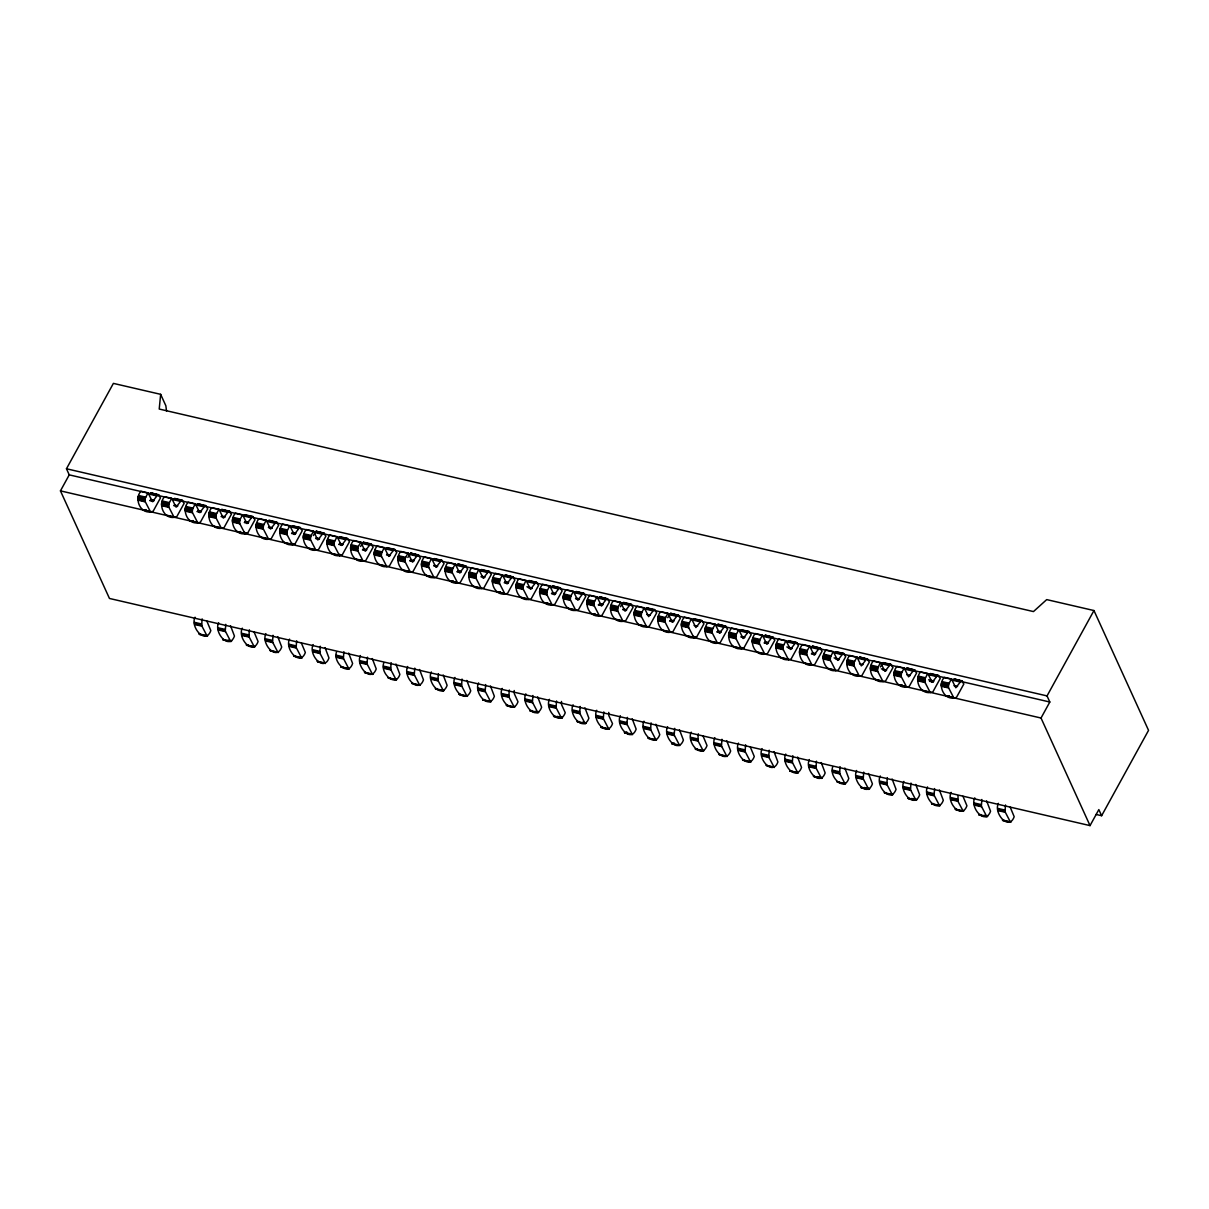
<?xml version="1.0" encoding="UTF-8"?>
<svg xmlns="http://www.w3.org/2000/svg" width="1209" height="1209" viewBox="0 0 1209 1209"><rect width="100%" height="100%" fill="white"/><g stroke="black" fill="none" stroke-linecap="round" stroke-linejoin="round"><path stroke-width="1.5" d="M206.845 621.078L210.834 630.614C205.575 645.319 189.934 626.957 195.042 617.225M207.177 636.161L201.631 625.537L202.13 618.872M230.526 625.718L234.455 636.085C229.196 650.79 213.57 632.428 218.663 622.695M230.798 641.647L225.267 631.007L225.751 624.343M254.102 632.035L258.091 641.556C252.832 656.26 237.191 637.899 242.299 628.166M254.434 647.117L248.888 636.493L249.386 629.813M277.768 636.659L281.712 647.027C276.453 661.731 260.827 643.369 265.92 633.652M278.055 652.588L272.524 641.964L273.007 635.284M301.358 642.976L305.348 652.497C300.089 667.217 284.447 648.855 289.555 639.123M301.691 658.059L296.145 647.435L296.643 640.755M325.025 647.601L328.969 657.983C323.71 672.688 308.083 654.326 313.176 644.593M325.312 663.529L319.78 652.905L320.264 646.241M348.66 653.087L352.605 663.454C348.132 677.508 332.294 661.383 336.631 651.772M348.948 669.015L343.401 658.376L343.9 651.711M372.281 658.557L376.226 668.925C370.967 683.629 355.34 665.267 360.433 655.535M372.568 674.486L367.037 663.862L367.521 657.182M395.917 664.028L399.862 674.395C395.388 688.45 379.55 672.325 383.888 662.713M396.204 679.957L390.658 669.333L391.157 662.653M419.538 669.499L423.482 679.866C418.223 694.586 402.597 676.224 407.69 666.491M419.825 685.427L414.294 674.803L414.778 668.124M443.174 674.97L447.118 685.352C441.859 700.056 426.218 681.695 431.326 671.962M443.461 690.898L437.915 680.274L438.414 673.609M466.795 680.44L470.739 690.823C465.48 705.527 449.854 687.165 454.947 677.433M467.082 696.384L461.551 685.745L462.034 679.08M490.431 685.926L494.375 696.293C489.116 710.998 473.475 692.636 478.583 682.904M490.718 701.855L485.172 691.231L485.67 684.551M514.218 690.52L514.278 693.618L517.996 701.764C512.737 716.469 497.111 698.107 502.203 688.389M514.339 707.325L508.808 696.701L509.291 690.022M537.688 696.868L541.632 707.235C536.373 721.954 520.731 703.593 525.839 693.86M537.975 712.796L532.428 702.172L532.927 695.492M561.475 701.462L561.535 704.56L565.253 712.721C559.994 727.425 544.367 709.063 549.46 699.331M561.596 718.267L556.064 707.643L556.548 700.978M584.944 707.809L588.889 718.191C583.63 732.896 567.988 714.534 573.096 704.802M585.232 723.753L579.685 713.114L580.184 706.449M608.731 712.418L608.792 715.516L612.51 723.662C607.25 738.367 591.624 720.005 596.717 710.272M608.852 729.223L603.321 718.599L603.805 711.92M632.201 718.766L636.146 729.133C630.886 743.837 615.245 725.476 620.353 715.743M632.488 734.694L626.942 724.07L627.441 717.39M655.822 724.236L659.766 734.604C654.507 749.323 638.881 730.946 643.974 721.229M656.109 740.165L650.578 729.541L651.062 722.861M679.458 729.707L683.402 740.089C678.143 754.794 662.502 736.432 667.61 726.7M679.745 745.636L674.199 735.012L674.698 728.347M703.049 736.024L707.023 745.56C701.764 760.265 686.138 741.903 691.231 732.17M703.366 751.121L697.835 740.482L698.318 733.818M726.715 740.664L730.659 751.031C725.4 765.735 709.759 747.374 714.867 737.641M727.002 756.592L721.456 745.968L721.954 739.288M750.305 746.981L754.28 756.502C749.021 771.206 733.395 752.844 738.487 743.112M750.623 762.063L745.092 751.439L745.575 744.759M773.972 751.605L777.901 761.972C772.657 776.677 757.015 758.315 762.123 748.598M774.259 767.534L768.712 756.91L769.211 750.23M797.592 757.076L801.537 767.458C796.278 782.163 780.651 763.801 785.744 754.068M797.88 773.004L792.348 762.38L792.832 755.701M821.228 762.547L825.158 772.929C819.914 787.633 804.272 769.272 809.38 759.539M821.515 778.475L815.969 767.851L816.468 761.186M844.849 768.032L848.794 778.4C844.32 792.454 828.482 776.329 832.82 766.718M845.136 783.961L839.59 773.322L840.089 766.657M868.485 773.503L872.414 783.87C867.17 798.575 851.529 780.213 856.637 770.481M868.772 789.432L863.226 778.808L863.725 772.128M892.106 778.974L896.05 789.341C890.791 804.045 875.165 785.684 880.258 775.966M892.393 794.902L886.847 784.278L887.346 777.599M915.742 784.445L919.671 794.812C914.427 809.531 898.786 791.17 903.894 781.437M916.029 800.373L910.483 789.749L910.981 783.069M939.363 789.915L943.307 800.298C938.048 815.002 922.422 796.64 927.515 786.908M939.65 805.844L934.104 795.22L934.602 788.555M962.953 796.247L966.928 805.768C961.684 820.473 946.043 802.111 951.135 792.379M963.286 811.33L957.921 801.295L958.057 795.734M986.62 800.872L990.564 811.239C985.305 825.943 969.678 807.582 974.771 797.849M986.907 816.8L981.36 806.176L981.859 799.497M1010.21 807.189L1014.185 816.71C1008.941 831.414 993.299 813.053 998.392 803.335M1010.528 822.271L1004.996 811.647L1005.495 804.967M150.52 511.875C139.912 513.523 134.048 498.289 140.985 491.232L148.072 492.879L152.455 501.69L157.986 494.572L160.495 497.866L153.12 511.286L150.52 511.875L145.004 501.236L145.382 497.896L148.072 492.879M174.141 517.361C163.532 518.993 157.669 503.76 164.62 496.703L171.708 498.35L176.076 507.16L181.622 500.042L184.131 503.337L176.741 516.757L174.141 517.361L168.625 506.707L169.018 503.382L171.708 498.35M197.777 522.832C187.168 524.464 181.305 509.231 188.241 502.173L195.329 503.821L199.712 512.631L205.243 505.513L207.752 508.808L200.377 522.228L197.777 522.832L192.261 512.178L192.639 508.853L195.329 503.821M221.398 528.303C210.789 529.935 204.925 514.702 211.877 507.659L218.965 509.291L223.333 518.102L228.879 510.984L231.387 514.278L223.997 527.713L221.398 528.303L215.882 517.648L216.26 514.324L218.965 509.291M245.034 533.774C234.425 535.406 228.561 520.187 235.498 513.13L242.586 514.777L246.968 523.588L252.5 516.47L255.008 519.749L247.633 533.184L245.034 533.774L239.518 523.119L239.896 519.794L242.586 514.777M268.655 539.244C258.046 540.891 252.182 525.658 259.134 518.601L266.222 520.248L270.589 529.058L276.136 521.94L278.629 525.235L271.254 538.655L268.655 539.244L263.139 528.605L263.517 525.265L266.222 520.248M292.291 544.715C281.682 546.362 275.818 531.129 282.755 524.071L289.843 525.719L294.225 534.529L299.756 527.411L302.265 530.706L294.89 544.126L292.291 544.715L286.775 534.076L287.153 530.751L289.843 525.719M315.912 550.201C305.303 551.833 299.439 536.6 306.391 529.542L313.479 531.189L317.846 540L323.392 532.882L325.886 536.176L318.511 549.596L315.912 550.201L310.396 539.546L310.773 536.222L313.479 531.189M339.548 555.672C328.924 557.304 323.06 542.07 330.012 535.028L337.099 536.66L341.482 545.471L347.013 538.353L349.522 541.647L342.132 555.082L339.548 555.672L334.032 545.017L334.409 541.692L337.099 536.66M363.168 561.142C352.56 562.774 346.696 547.556 353.648 540.499L360.735 542.131L365.103 550.956L370.634 543.838L373.143 547.118L365.768 560.553L363.168 561.142L357.652 550.488L358.03 547.163L360.735 542.131M386.789 566.613C376.18 568.245 370.317 553.027 377.268 545.969L384.356 547.617L388.739 556.427L394.27 549.309L396.779 552.589L389.389 566.024L386.789 566.613L381.288 555.974L381.666 552.634L384.356 547.617M410.425 572.084C399.816 573.731 393.953 558.498 400.904 551.44L407.992 553.087L412.36 561.898L417.891 554.78L420.4 558.074L413.025 571.494L410.425 572.084L404.909 561.444L405.287 558.12L407.992 553.087M434.046 577.57C423.437 579.202 417.573 563.968 424.525 556.911L431.613 558.558L435.996 567.369L441.527 560.251L444.035 563.545L436.645 576.965L434.046 577.57L428.545 566.915L428.923 563.59L431.613 558.558M457.682 583.04C447.073 584.672 441.209 569.439 448.161 562.397L455.249 564.029L459.616 572.839L465.148 565.721L467.656 569.016L460.281 582.451L457.682 583.04L452.166 572.386L452.544 569.061L455.249 564.029M481.303 588.511C470.694 590.143 464.83 574.91 471.782 567.867L478.87 569.499L483.252 578.31L488.784 571.207L491.292 574.487L483.902 587.922L481.303 588.511L475.802 577.857L476.18 574.532L478.87 569.499M504.939 593.982C494.33 595.614 488.466 580.396 495.418 573.338L502.506 574.985L506.873 583.796L512.404 576.678L514.913 579.957L507.538 593.392L504.939 593.982L499.423 583.327L499.801 580.003L502.506 574.985M528.56 599.452C517.951 601.1 512.087 585.866 519.039 578.809L526.127 580.456L530.509 589.267L536.04 582.149L538.549 585.443L531.159 598.863L528.56 599.452L523.059 588.813L523.437 585.488L526.127 580.456M552.196 604.938C541.587 606.57 535.723 591.337 542.675 584.279L549.763 585.927L554.13 594.737L559.661 587.619L562.17 590.914L554.795 604.334L552.196 604.938L546.68 594.284L547.057 590.959L549.763 585.927M575.816 610.409C565.207 612.041 559.344 596.808 566.296 589.765L573.383 591.397L577.766 600.208L583.297 593.09L585.806 596.385L578.416 609.82L575.816 610.409L570.316 599.755L570.693 596.43L573.383 591.397M599.452 615.88C588.843 617.512 582.98 602.278 589.932 595.236L597.019 596.868L601.387 605.679L606.918 598.576L609.427 601.855L602.052 615.29L599.452 615.88L593.936 605.225L594.314 601.901L597.019 596.868M623.073 621.35C612.464 622.983 606.601 607.764 613.552 600.707L620.64 602.354L625.023 611.165L630.554 604.047L633.063 607.326L625.673 620.761L623.073 621.35L617.572 610.696L617.95 607.371L620.64 602.354M646.709 626.821C636.1 628.468 630.237 613.235 637.188 606.177L644.276 607.825L648.644 616.635L654.175 609.517L656.683 612.812L649.309 626.232L646.709 626.821L641.193 616.182L641.571 612.857L644.276 607.825M670.33 632.307C659.721 633.939 653.857 618.706 660.809 611.648L667.897 613.295L672.28 622.106L677.811 614.988L680.319 618.283L672.929 631.702L670.33 632.307L664.829 621.653L665.207 618.328L667.897 613.295M693.966 637.778C683.357 639.41 677.493 624.176 684.445 617.134L691.533 618.766L695.9 627.577L701.432 620.459L703.94 623.753L696.565 637.188L693.966 637.778L688.45 627.123L688.828 623.799L691.533 618.766M717.587 643.248C706.978 644.881 701.114 629.647 708.066 622.605L715.154 624.237L719.521 633.048L725.068 625.945L727.576 629.224L720.186 642.659L717.587 643.248L712.086 632.594L712.464 629.269L715.154 624.237M741.223 648.719C730.614 650.351 724.75 635.133 731.702 628.076L738.79 629.723L743.157 638.533L748.688 631.415L751.197 634.695L743.822 648.13L741.223 648.719L735.707 638.065L736.085 634.74L738.79 629.723M764.844 654.19C754.235 655.837 748.371 640.604 755.323 633.546L762.411 635.193L766.778 644.004L772.324 636.886L774.833 640.181L767.443 653.601L764.844 654.19L759.343 643.551L759.72 640.211L762.411 635.193M788.48 659.676C777.871 661.308 772.007 646.074 778.944 639.017L786.046 640.664L790.414 649.475L795.945 642.357L798.454 645.651L791.079 659.071L788.48 659.676L782.964 649.021L783.341 645.697L786.046 640.664M812.1 665.146C801.491 666.779 795.628 651.545 802.58 644.488L809.667 646.135L814.035 654.946L819.581 647.828L822.09 651.122L814.7 664.542L812.1 665.146L806.599 654.492L806.977 651.167L809.667 646.135M835.736 670.617C825.127 672.249 819.264 657.016 826.2 649.974L833.303 651.606L837.671 660.416L843.202 653.313L845.711 656.593L838.336 670.028L835.736 670.617L830.22 659.963L830.598 656.638L833.303 651.606M859.357 676.088C848.748 677.72 842.885 662.502 849.836 655.444L856.924 657.091L861.292 665.902L866.838 658.784L869.347 662.064L861.957 675.499L859.357 676.088L853.856 665.434L854.234 662.109L856.924 657.091M882.993 681.559C872.384 683.206 866.521 667.972 873.457 660.915L880.545 662.562L884.928 671.373L890.459 664.255L892.967 667.549L885.592 680.969L882.993 681.559L877.477 670.919L877.855 667.58L880.545 662.562M906.614 687.044C896.005 688.677 890.141 673.443 897.093 666.386L904.181 668.033L908.548 676.844L914.095 669.726L916.603 673.02L909.213 686.44L906.614 687.044L901.098 676.39L901.491 673.065L904.181 668.033M930.25 692.515C919.641 694.147 913.777 678.914 920.714 671.856L927.802 673.504L932.184 682.314L937.716 675.196L940.224 678.491L932.849 691.911L930.25 692.515L924.734 681.861L925.112 678.536L927.802 673.504M953.871 697.986C943.262 699.618 937.398 684.385 944.35 677.342L951.438 678.974L955.805 687.785L961.351 680.667L963.86 683.962L956.47 697.397L953.871 697.986L948.355 687.332L948.748 684.007L951.438 678.974M157.094 495.237L69.245 474.865L66.465 468.76L113.389 383.389L160.646 394.33L159.225 409.05L1033.468 611.573L1046.707 599.604L1093.964 610.545L1148.55 730.357L1101.626 815.712L1096.095 814.443M1101.626 815.712L1098.83 809.607L1090.034 825.611L109.46 598.455L60.45 490.869L69.245 474.865M313.327 535.557L316.29 531.25L324.465 533.547M360.584 546.498L363.108 542.418L364.634 542.856M407.841 557.455L410.803 553.133L418.979 555.445M620.489 606.722L622.559 603.064L624.252 602.626M667.746 617.663L670.723 613.356L678.899 615.653M880.409 666.93L882.918 662.834L884.459 663.273M1090.034 825.611L1041.025 718.025L1049.82 702.021L1047.039 695.916L1093.964 610.545M626.7 731.762L624.962 733.047M673.957 742.704L672.219 744.003M159.074 495.237L151.321 492.924L149.584 494.224L156.671 495.856M175.32 498.622L173.219 499.695L180.307 501.327M204.563 505.77L198.578 503.881L196.84 505.166L203.928 506.813M222.577 509.578L220.476 510.636L227.564 512.284M246.5 515.487L245.412 514.822L244.097 516.107L251.185 517.754M269.834 520.52L267.733 521.593L274.821 523.225M293.757 526.429L292.669 525.764L291.354 527.064L298.442 528.696M341.014 537.37L339.925 536.72L338.611 538.005L345.698 539.652M248.238 644.805L246.923 645.47M388.27 548.327L387.182 547.662L385.867 548.962L392.955 550.594M295.495 655.746L294.18 656.427M435.527 559.268L434.439 558.618L433.124 559.903L440.212 561.55M342.752 666.703L341.437 667.368M466.236 566.386L458.498 564.089L456.76 565.374L463.848 567.021M482.784 570.225L481.696 569.56L480.381 570.844L487.469 572.492M390.008 677.644L388.693 678.309M513.493 577.328L505.755 575.031L504.017 576.315L511.105 577.962M529.754 580.728L527.638 581.801L534.726 583.433M437.265 688.586L435.95 689.266M560.749 588.284L552.997 585.972L551.274 587.272L558.362 588.919M576.995 591.669L574.895 592.742L581.982 594.39M484.522 699.543L483.207 700.207M608.006 599.226L600.253 596.929L598.531 598.213L605.618 599.86M531.779 710.484L530.464 711.164M648.175 608.535L647.087 607.87L645.787 609.17L652.875 610.802M579.035 721.441L577.721 722.105M695.432 619.476L694.344 618.827L693.044 620.111L700.132 621.758M726.156 626.594L718.403 624.297L716.665 625.582L723.753 627.229M742.689 630.433L741.601 629.768L740.301 631.053L747.389 632.7M773.412 637.551L765.66 635.239L763.922 636.538L771.01 638.171M789.945 641.375L788.857 640.71L787.558 642.009L794.645 643.641M697.17 748.809L695.855 749.474M820.669 648.492L812.916 646.195L811.179 647.48L818.266 649.127M837.202 652.316L836.114 651.666L834.814 652.951L841.902 654.598M744.427 759.751L743.112 760.416M867.926 659.434L860.173 657.137L858.435 658.421L865.523 660.069M791.683 770.692L790.369 771.372M915.183 670.39L907.43 668.078L905.692 669.378L912.78 671.01M931.716 674.214L930.628 673.564L929.328 674.849L936.416 676.496M838.94 781.649L837.625 782.314M962.44 681.332L954.687 679.035L952.949 680.319L960.037 681.967M886.197 792.59L884.882 793.27M933.454 803.547L932.139 804.212M980.711 814.488L979.396 815.153M200.543 634.302L199.666 634.529M224.164 639.773L223.287 639.999M271.421 650.714L270.544 650.956M318.677 661.671L317.801 661.897M365.934 672.612L365.058 672.839M460.448 694.51L459.571 694.737M507.704 705.452L506.828 705.678M554.961 716.408L554.085 716.635M602.218 727.35L601.341 727.576M649.475 738.291L648.598 738.533M862.123 787.558L861.246 787.784M909.38 798.499L908.503 798.741M956.636 809.456L955.76 809.682M1003.893 820.397L1003.017 820.624M146.032 509.639L143.01 510.228M193.289 520.595L190.266 521.17M240.531 531.537L237.523 532.126M453.194 580.804L450.186 581.378M500.45 591.745L497.443 592.334M547.707 602.702L544.7 603.276M594.964 613.643L591.957 614.232M902.126 684.808L899.118 685.382M949.382 695.749L946.375 696.339M66.465 468.76L1047.039 695.916M150.898 492.924L158.787 494.798M174.534 498.395L182.408 500.269M198.155 503.881L206.044 505.74M221.776 509.352L229.665 511.211M245.412 514.822L253.301 516.681M269.033 520.293L276.921 522.167M292.669 525.764L300.557 527.638M316.29 531.25L324.178 533.109M339.925 536.72L347.814 538.579M363.546 542.191L371.435 544.05M387.182 547.662L395.071 549.536M410.803 553.133L418.692 555.007M434.439 558.618L442.328 560.477M458.06 564.089L465.949 565.948M481.696 569.56L489.585 571.419M505.317 575.031L513.205 576.905M528.953 580.501L536.841 582.375M552.573 585.987L560.462 587.846M576.209 591.458L584.098 593.317M599.83 596.929L607.719 598.787M623.466 602.399L631.355 604.273M647.087 607.87L654.976 609.744M670.723 613.356L678.597 615.215M694.344 618.827L702.233 620.685M717.98 624.297L725.853 626.156M741.601 629.768L749.489 631.627M765.237 635.239L773.11 637.113M788.857 640.71L796.746 642.583M812.493 646.195L820.367 648.054M836.114 651.666L844.003 653.525M859.75 657.137L867.624 658.996M883.371 662.608L891.26 664.482M907.007 668.078L914.881 669.952M930.628 673.564L938.516 675.423M954.264 679.035L962.137 680.894M150.445 493.151L157.533 494.798M174.081 498.637L181.169 500.269M197.702 504.108L204.789 505.74M221.338 509.578L228.425 511.226M244.959 515.049L252.046 516.696M268.594 520.52L275.682 522.167M292.215 526.006L299.303 527.638M315.851 531.476L322.939 533.109M339.472 536.947L346.56 538.594M363.108 542.418L370.196 544.065M386.729 547.889L393.817 549.536M410.365 553.374L417.453 555.007M433.986 558.845L441.073 560.477M457.622 564.316L464.709 565.963M481.242 569.787L488.33 571.434M504.878 575.257L511.966 576.905M528.499 580.728L535.587 582.375M552.12 586.214L559.223 587.846M575.756 591.685L582.844 593.332M599.377 597.155L606.48 598.803M623.013 602.626L630.101 604.273M646.634 608.097L653.721 609.744M670.27 613.583L677.357 615.215M693.89 619.053L700.978 620.685M717.526 624.524L724.614 626.171M741.147 629.995L748.235 631.642M764.783 635.466L771.871 637.113M788.404 640.951L795.492 642.583M812.04 646.422L819.128 648.054M835.661 651.893L842.749 653.54M859.297 657.364L866.385 659.011M882.918 662.834L890.005 664.482M906.554 668.32L913.641 669.952M930.174 673.791L937.262 675.423M953.81 679.262L960.898 680.909M175.607 499.06L182.695 500.707M222.864 510.002L229.952 511.649M248.268 515.895L251.82 516.711M270.121 520.958L277.209 522.605M295.525 526.837L299.076 527.668M342.782 537.793L346.333 538.609M390.039 548.735L393.59 549.551M437.295 559.676L440.847 560.508M484.552 570.633L488.104 571.449M530.041 581.166L537.128 582.814M577.298 592.108L584.385 593.755M624.554 603.064L631.642 604.696M697.2 619.885L700.752 620.716M744.457 630.841L748.008 631.657M791.714 641.783L797.033 643.022M838.97 652.739L844.29 653.963M886.227 663.681L891.547 664.92M933.484 674.622L938.804 675.861M157.563 495.327L180.715 500.707M181.471 500.858L298.865 528.076M301.056 528.56L393.378 549.974M394.875 550.307L440.635 560.916M442.706 561.384L487.892 571.872M488.708 572.038L535.149 582.814M536.539 583.116L606.026 599.241M608.293 599.74L700.54 621.139M702.112 621.471L842.31 653.978M843.776 654.296L865.931 659.449M867.684 659.827L936.824 675.876M937.595 676.027L1049.82 702.021M314.99 532.534L322.078 534.182M362.247 543.476L369.334 545.123M409.503 554.432L416.591 556.064M622.151 603.684L629.239 605.331M669.408 614.64L676.496 616.273M882.071 663.907L889.159 665.539M138.642 495.509L145.73 497.141M162.263 500.979L169.366 502.612M185.899 506.45L192.987 508.097M209.52 511.921L216.623 513.568M233.156 517.392L240.243 519.039M256.776 522.862L263.864 524.51M280.412 528.348L287.5 529.98M304.033 533.819L311.121 535.466M327.669 539.29L334.757 540.937M351.29 544.76L358.378 546.408M374.926 550.231L382.014 551.878M398.547 555.717L405.635 557.349M422.183 561.188L429.271 562.82M445.804 566.658L452.891 568.306M469.44 572.129L476.527 573.776M493.06 577.6L500.148 579.247M516.696 583.086L523.784 584.718M540.317 588.556L547.405 590.188M563.953 594.027L571.041 595.674M587.574 599.498L594.662 601.145M611.21 604.968L618.298 606.616M634.831 610.454L641.919 612.086M658.467 615.925L665.554 617.557M682.088 621.396L689.175 623.043M705.724 626.866L712.811 628.514M729.344 632.337L736.432 633.984M752.98 637.823L760.068 639.455M776.601 643.294L783.689 644.926M800.237 648.765L807.325 650.412M823.858 654.235L830.946 655.882M847.494 659.706L854.582 661.353M871.115 665.177L878.202 666.824M894.751 670.663L901.838 672.295M918.372 676.133L925.459 677.781M942.007 681.604L949.095 683.251M138.294 496.264L145.382 497.896M161.915 501.735L169.018 503.382M185.551 507.206L192.639 508.853M209.172 512.676L216.26 514.324M232.808 518.162L239.896 519.794M256.429 523.633L263.517 525.265M280.065 529.104L287.153 530.751M303.686 534.574L310.773 536.222M327.322 540.045L334.409 541.692M350.942 545.531L358.03 547.163M374.578 551.002L381.666 552.634M398.199 556.472L405.287 558.12M421.835 561.943L428.923 563.59M445.456 567.414L452.544 569.061M469.092 572.885L476.18 574.532M492.713 578.37L499.801 580.003M516.349 583.841L523.437 585.488M539.97 589.312L547.057 590.959M563.606 594.783L570.693 596.43M587.226 600.253L594.314 601.901M610.862 605.739L617.95 607.371M634.483 611.21L641.571 612.857M658.119 616.681L665.207 618.328M681.74 622.151L688.828 623.799M705.376 627.622L712.464 629.269M728.997 633.108L736.085 634.74M752.633 638.579L759.72 640.211M776.254 644.049L783.341 645.697M799.89 649.52L806.977 651.167M823.51 654.991L830.598 656.638M847.146 660.477L854.234 662.109M870.767 665.947L877.855 667.58M894.403 671.418L901.491 673.065M918.024 676.889L925.112 678.536M941.66 682.36L948.748 684.007M150.641 499.574L154.178 500.39M174.262 505.045L177.814 505.876M197.898 510.515L201.435 511.347M221.519 516.001L225.07 516.817M245.155 521.472L248.691 522.288M268.776 526.943L272.327 527.759M292.412 532.413L295.948 533.229M316.033 537.884L319.584 538.715M339.669 543.37L343.205 544.186M363.289 548.841L366.841 549.657M386.925 554.311L390.462 555.127M410.546 559.782L414.098 560.598M434.182 565.253L437.718 566.084M457.803 570.739L461.354 571.555M481.439 576.209L484.975 577.025M505.06 581.68L508.611 582.496M526.928 586.743L532.232 587.967M552.317 592.622L555.868 593.453M575.952 598.092L579.489 598.923M599.573 603.578L603.125 604.394M623.209 609.049L626.746 609.865M646.83 614.52L650.382 615.336M670.466 619.99L674.002 620.822M694.087 625.461L697.638 626.292M717.723 630.947L721.259 631.763M741.344 636.418L744.895 637.234M764.98 641.888L768.516 642.704M786.832 646.951L792.152 648.19M812.236 652.83L815.773 653.661M834.089 657.892L839.409 659.132M859.493 663.786L863.03 664.602M881.346 668.849L886.665 670.073M906.75 674.728L910.286 675.559M928.603 679.79L933.922 681.03M954.007 685.684L957.543 686.5M138.038 497.111L145.125 498.743M161.658 502.581L168.746 504.229M185.294 508.052L192.382 509.699M208.915 513.523L216.003 515.17M232.551 519.009L239.639 520.641M256.172 524.479L263.26 526.111M279.808 529.95L286.896 531.597M303.429 535.421L310.517 537.068M327.065 540.891L334.152 542.539M350.686 546.377L357.773 548.009M374.322 551.848L381.409 553.48M397.942 557.319L405.03 558.966M421.578 562.789L428.666 564.437M445.199 568.26L452.287 569.907M468.835 573.746L475.923 575.378M492.456 579.217L499.544 580.849M516.092 584.688L523.18 586.335M539.713 590.158L546.8 591.806M563.349 595.629L570.436 597.276M586.969 601.115L594.057 602.747M610.59 606.586L617.693 608.218M634.226 612.056L641.314 613.704M657.847 617.527L664.95 619.174M681.483 622.998L688.571 624.645M705.104 628.468L712.207 630.116M728.74 633.954L735.828 635.586M752.361 639.425L759.448 641.072M775.997 644.896L783.084 646.543M799.617 650.366L806.705 652.014M823.253 655.837L830.341 657.484M846.874 661.323L853.962 662.955M870.51 666.794L877.598 668.426M894.131 672.264L901.219 673.912M917.767 677.735L924.855 679.382M941.388 683.206L948.476 684.853M150.233 500.194L153.77 501.01M173.854 505.664L177.406 506.495M197.49 511.135L201.026 511.966M221.111 516.621L224.662 517.437M244.747 522.092L248.283 522.908M268.368 527.562L271.919 528.378M292.004 533.033L295.54 533.864M315.625 538.504L319.176 539.335M339.261 543.99L342.797 544.806M362.881 549.46L366.433 550.276M386.517 554.931L390.054 555.747M410.138 560.402L413.69 561.233M433.774 565.872L437.31 566.704M457.395 571.358L460.946 572.174M481.031 576.829L484.567 577.645M504.652 582.3L508.203 583.116M528.288 587.77L531.824 588.602M551.909 593.241L555.46 594.072M575.544 598.727L579.081 599.543M599.165 604.198L602.717 605.014M622.801 609.668L626.338 610.485M670.058 620.61L673.594 621.441M717.315 631.566L720.851 632.383M740.936 637.037L744.487 637.853M764.556 642.508L768.108 643.324M788.192 647.979L791.729 648.81M811.813 653.449L815.365 654.281M835.449 658.935L838.986 659.751M882.706 669.877L886.242 670.693M929.963 680.818L933.499 681.649M137.871 497.987L144.959 499.619M149.78 500.632L153.331 501.463M161.507 503.458L168.595 505.105M185.128 508.929L192.216 510.576M197.037 511.588L200.588 512.404M208.764 514.399L215.852 516.047M232.385 519.885L239.473 521.517M244.294 522.53L247.845 523.346M256.021 525.356L263.109 526.988M279.642 530.827L286.729 532.474M291.55 533.471L295.102 534.302M303.278 536.297L310.365 537.945M326.898 541.768L333.986 543.415M338.807 544.428L342.359 545.244M350.534 547.254L357.622 548.886M362.443 549.899L365.979 550.715M374.155 552.725L381.243 554.357M397.791 558.195L404.879 559.843M409.7 560.84L413.236 561.671M421.412 563.666L428.5 565.313M445.048 569.137L452.136 570.784M456.957 571.797L460.493 572.613M468.669 574.623L475.757 576.255M492.305 580.093L499.393 581.725M504.213 582.738L507.75 583.554M515.926 585.564L523.013 587.211M539.562 591.035L546.649 592.682M551.47 593.679L555.007 594.511M563.182 596.505L570.27 598.153M586.818 601.976L593.906 603.623M598.727 604.636L602.263 605.452M610.439 607.462L617.527 609.094M634.075 612.933L641.163 614.58M657.696 618.404L664.784 620.051M669.605 621.048L673.156 621.879M681.332 623.874L688.42 625.521M704.953 629.345L712.041 630.992M716.861 632.005L720.398 632.821M728.589 634.831L735.677 636.463M752.21 640.302L759.297 641.934M764.118 642.946L767.655 643.777M775.846 645.772L782.933 647.419M799.466 651.243L806.554 652.89M811.375 653.903L814.911 654.719M823.102 656.714L830.19 658.361M846.723 662.2L853.811 663.832M870.359 667.67L877.447 669.302M893.98 673.141L901.068 674.788M917.616 678.612L924.704 680.259M929.509 681.272L933.061 682.088M941.237 684.082L948.324 685.73M598.274 604.863L601.81 605.679M137.841 498.833L144.929 500.466M161.462 504.304L168.55 505.951M185.098 509.775L192.186 511.422M208.719 515.246L215.807 516.893M232.355 520.731L239.442 522.364M255.976 526.202L263.063 527.834M279.611 531.673L286.699 533.32M303.232 537.144L310.32 538.791M326.868 542.614L333.956 544.262M350.489 548.1L357.577 549.732M374.125 553.571L381.213 555.203M397.746 559.042L404.834 560.689M421.382 564.512L428.47 566.16M445.003 569.983L452.09 571.63M468.639 575.454L475.726 577.101M492.259 580.94L499.347 582.572M515.895 586.41L522.983 588.058M539.516 591.881L546.604 593.528M563.137 597.352L570.24 598.999M586.773 602.823L593.861 604.47M610.394 608.308L617.497 609.941M634.03 613.779L641.118 615.426M657.651 619.25L664.738 620.897M681.287 624.721L688.374 626.368M704.907 630.191L711.995 631.839M728.543 635.677L735.631 637.309M752.164 641.148L759.252 642.78M775.8 646.619L782.888 648.266M799.421 652.089L806.509 653.737M823.057 657.56L830.145 659.207M846.678 663.046L853.766 664.678M870.314 668.517L877.402 670.149M893.935 673.987L901.022 675.635M917.571 679.458L924.658 681.105M941.191 684.929L948.279 686.576M137.917 499.589L145.004 501.236M161.538 505.06L168.625 506.707M185.173 510.53L192.261 512.178M208.794 516.016L215.882 517.648M232.43 521.487L239.518 523.119M256.051 526.958L263.139 528.605M279.687 532.428L286.775 534.076M303.308 537.899L310.396 539.546M326.944 543.37L334.032 545.017M350.565 548.856L357.652 550.488M374.201 554.327L381.288 555.974M397.821 559.797L404.909 561.444M421.457 565.268L428.545 566.915M445.078 570.739L452.166 572.386M468.714 576.225L475.802 577.857M492.335 581.695L499.423 583.327M515.971 587.166L523.059 588.813M539.592 592.637L546.68 594.284M563.228 598.107L570.316 599.755M586.849 603.593L593.936 605.225M610.485 609.064L617.572 610.696M634.105 614.535L641.193 616.182M657.741 620.005L664.829 621.653M681.362 625.476L688.45 627.123M704.998 630.962L712.086 632.594M728.619 636.433L735.707 638.065M752.255 641.903L759.343 643.551M775.876 647.374L782.964 649.021M799.497 652.845L806.599 654.492M823.133 658.331L830.22 659.963M846.753 663.801L853.856 665.434M870.389 669.272L877.477 670.919M894.01 674.743L901.098 676.39M917.646 680.214L924.734 681.861M941.267 685.699L948.355 687.332M138.098 500.209L145.186 501.856M161.734 505.679L168.822 507.327M185.355 511.15L192.443 512.797M208.991 516.621L216.079 518.268M232.612 522.107L239.699 523.739M256.248 527.577L263.335 529.21M279.868 533.048L286.956 534.695M303.504 538.519L310.592 540.166M327.125 543.99L334.213 545.637M350.761 549.475L357.849 551.108M374.382 554.946L381.47 556.578M398.018 560.417L405.106 562.064M421.639 565.888L428.727 567.535M445.275 571.358L452.362 573.006M468.896 576.844L475.983 578.476M492.531 582.315L499.619 583.947M516.152 587.786L523.24 589.433M539.788 593.256L546.876 594.904M563.409 598.727L570.497 600.374M587.045 604.213L594.133 605.845M610.666 609.684L617.754 611.316M634.302 615.154L641.39 616.802M657.923 620.625L665.01 622.272M681.559 626.096L688.646 627.743M705.179 631.566L712.267 633.214M728.815 637.052L735.903 638.684M752.436 642.523L759.524 644.17M776.072 647.994L783.16 649.641M799.693 653.464L806.781 655.112M823.329 658.935L830.417 660.582M846.95 664.421L854.038 666.053M870.586 669.892L877.674 671.524M894.207 675.363L901.294 677.01M917.843 680.833L924.93 682.481M941.463 686.304L948.551 687.951M244.082 532.368L247.633 533.184M291.339 543.309L294.89 544.126M338.596 554.251L342.132 555.082M693.014 636.357L696.565 637.188M740.271 647.314L743.822 648.13M142.375 509.578L149.463 511.211M165.996 515.049L173.083 516.681M189.632 520.52L196.719 522.167M213.252 525.991L220.34 527.638M236.888 531.461L243.976 533.109M260.509 536.947L267.597 538.579M284.145 542.418L291.233 544.05M307.766 547.889L314.854 549.536M331.402 553.359L338.49 555.007M355.023 558.83L362.111 560.477M378.659 564.301L385.747 565.948M402.28 569.787L409.367 571.419M425.916 575.257L433.003 576.905M449.536 580.728L456.624 582.375M473.172 586.199L480.26 587.846M496.793 591.669L503.881 593.317M520.429 597.155L527.517 598.787M544.05 602.626L551.138 604.258M567.686 608.097L574.774 609.744M591.307 613.567L598.395 615.215M614.943 619.038L622.031 620.685M638.564 624.524L645.651 626.156M662.184 629.995L669.287 631.627M685.82 635.466L692.908 637.113M709.441 640.936L716.544 642.583M733.077 646.407L740.165 648.054M756.698 651.893L763.786 653.525M780.334 657.364L787.422 658.996M803.955 662.834L811.043 664.482M827.591 668.305L834.678 669.952M851.212 673.776L858.299 675.423M874.848 679.262L881.935 680.894M898.468 684.732L905.556 686.364M922.104 690.203L929.192 691.85M945.725 695.674L952.813 697.321M60.45 490.869L1041.025 718.025M194.498 622.333L201.586 623.98M218.134 627.819L225.222 629.451M241.755 633.289L248.842 634.921M265.391 638.76L272.478 640.407M289.011 644.231L296.099 645.878M312.647 649.701L319.735 651.349M336.268 655.187L343.356 656.819M359.904 660.658L366.992 662.29M383.525 666.129L390.613 667.776M407.161 671.599L414.249 673.247M430.782 677.07L437.87 678.717M454.418 682.556L461.506 684.188M478.039 688.027L485.126 689.659M501.675 693.498L508.762 695.145M525.295 698.968L532.383 700.615M548.931 704.439L556.019 706.086M572.552 709.925L579.64 711.557M596.173 715.396L603.276 717.028M619.809 720.866L626.897 722.514M643.43 726.337L650.533 727.984M667.066 731.808L674.154 733.455M690.687 737.278L697.774 738.926M714.323 742.764L721.41 744.396M737.943 748.235L745.031 749.882M761.579 753.706L768.667 755.353M785.2 759.176L792.288 760.824M808.836 764.647L815.924 766.294M832.457 770.133L839.545 771.765M856.093 775.604L863.181 777.236M879.714 781.074L886.801 782.722M903.35 786.545L910.437 788.192M926.971 792.016L934.058 793.663M950.606 797.502L957.694 799.134M974.227 802.972L981.315 804.605M997.863 808.443L1004.951 810.09M194.468 623.164L201.555 624.811M218.088 628.635L225.191 630.282M241.724 634.105L248.812 635.753M265.345 639.576L272.433 641.223M288.981 645.062L296.069 646.694M312.602 650.533L319.69 652.18M336.238 656.003L343.326 657.651M359.859 661.474L366.947 663.121M383.495 666.945L390.583 668.592M407.116 672.431L414.203 674.063M430.752 677.901L437.839 679.534M454.372 683.372L461.46 685.019M478.008 688.843L485.096 690.49M501.629 694.314L508.717 695.961M525.265 699.799L532.353 701.432M548.886 705.27L555.974 706.902M572.522 710.741L579.61 712.388M596.143 716.212L603.231 717.859M619.779 721.682L626.866 723.33M643.4 727.168L650.487 728.8M667.036 732.639L674.123 734.271M690.656 738.11L697.744 739.757M714.292 743.58L721.38 745.228M737.913 749.051L745.001 750.698M761.549 754.537L768.637 756.169M785.17 760.008L792.258 761.64M808.806 765.478L815.894 767.126M832.427 770.949L839.514 772.596M856.063 776.42L863.15 778.067M879.684 781.891L886.771 783.538M903.319 787.376L910.407 789.009M926.94 792.847L934.028 794.494M950.576 798.318L957.664 799.965M974.197 803.789L981.285 805.436M997.833 809.259L1004.921 810.907M194.543 623.904L201.631 625.537M218.179 629.375L225.267 631.007M241.8 634.846L248.888 636.493M265.436 640.317L272.524 641.964M289.057 645.787L296.145 647.435M312.693 651.273L319.78 652.905M336.314 656.744L343.401 658.376M359.95 662.215L367.037 663.862M383.57 667.685L390.658 669.333M407.206 673.156L414.294 674.803M430.827 678.642L437.915 680.274M454.463 684.113L461.551 685.745M478.084 689.583L485.172 691.231M501.72 695.054L508.808 696.701M525.341 700.525L532.428 702.172M548.977 706.011L556.064 707.643M572.598 711.481L579.685 713.114M596.233 716.952L603.321 718.599M619.854 722.423L626.942 724.07M643.49 727.894L650.578 729.541M667.111 733.364L674.199 735.012M690.747 738.85L697.835 740.482M714.368 744.321L721.456 745.968M737.989 749.792L745.092 751.439M761.625 755.262L768.712 756.91M785.245 760.733L792.348 762.38M808.881 766.219L815.969 767.851M832.502 771.69L839.59 773.322M856.138 777.16L863.226 778.808M879.759 782.631L886.847 784.278M903.395 788.102L910.483 789.749M927.016 793.588L934.104 795.22M950.652 799.058L957.74 800.69M974.273 804.529L981.36 806.176M997.909 810L1004.996 811.647M194.74 624.494L201.827 626.141M218.361 629.98L225.448 631.612M241.996 635.45L249.084 637.098M265.617 640.921L272.705 642.568M289.253 646.392L296.341 648.039M312.874 651.863L319.962 653.51M336.51 657.348L343.598 658.981M360.131 662.819L367.219 664.451M383.767 668.29L390.855 669.937M407.388 673.761L414.475 675.408M431.024 679.231L438.111 680.879M454.644 684.717L461.732 686.349M478.265 690.188L485.368 691.82M501.901 695.659L508.989 697.306M525.522 701.129L532.625 702.777M549.158 706.6L556.246 708.247M572.779 712.086L579.867 713.718M596.415 717.557L603.503 719.189M620.036 723.027L627.123 724.675M643.672 728.498L650.759 730.145M667.292 733.969L674.38 735.616M690.928 739.455L698.016 741.087M714.549 744.925L721.637 746.558M738.185 750.396L745.273 752.043M761.806 755.867L768.894 757.514M785.442 761.338L792.53 762.985M809.063 766.808L816.151 768.456M832.699 772.294L839.787 773.926M856.32 777.765L863.407 779.412M879.956 783.236L887.043 784.883M903.576 788.706L910.664 790.354M927.212 794.177L934.3 795.824M950.833 799.663L957.921 801.295M974.469 805.134L981.557 806.766M998.09 810.604L1005.178 812.252M228.153 640.15L231.705 640.966M535.33 711.315L538.866 712.131M557.183 716.378L562.502 717.602M582.587 722.257L586.123 723.073M817.088 776.586L822.407 777.81M864.344 787.527L869.664 788.767M911.601 798.484L916.921 799.708M984.262 815.304L987.798 816.135M199.001 633.864L207.631 635.934M222.622 639.334L231.251 641.42M246.258 644.82L254.887 646.891M269.879 650.291L278.508 652.361M293.515 655.762L302.144 657.832M317.136 661.232L324.224 662.88M340.772 666.703L349.401 668.773M364.393 672.189L373.022 674.259M388.029 677.66L396.658 679.73M411.649 683.13L420.279 685.201M435.285 688.601L443.915 690.671M458.906 694.072L467.535 696.142M482.542 699.543L491.171 701.628M506.163 705.028L514.792 707.099M529.799 710.499L538.428 712.569M553.42 715.97L562.049 718.04M577.056 721.441L585.685 723.511M600.677 726.911L609.306 728.997M624.312 732.397L631.4 734.029M647.933 737.868L656.563 739.938M671.569 743.339L678.657 744.986M695.19 748.809L703.819 750.88M718.826 754.28L725.914 755.927M742.447 759.766L751.076 761.836M766.083 765.237L773.171 766.869M789.704 770.707L798.333 772.778M813.34 776.178L821.954 778.248M836.96 781.649L845.59 783.734M860.596 787.135L869.211 789.205M884.217 792.605L892.846 794.676M907.853 798.076L916.467 800.146M931.474 803.547L940.103 805.617M955.11 809.017L963.724 811.088M978.731 814.503L987.36 816.574M1002.367 819.974L1010.981 822.044M199.289 634.302L206.376 635.949M222.924 639.773L230.012 641.42M246.545 645.243L253.633 646.891M270.181 650.729L277.269 652.361M293.802 656.2L300.89 657.832M317.438 661.671L324.526 663.318M341.059 667.141L348.147 668.789M364.695 672.612L371.783 674.259M388.316 678.098L395.403 679.73M411.952 683.569L419.039 685.201M435.572 689.039L442.66 690.687M459.208 694.51L466.296 696.157M482.829 699.981L489.917 701.628M506.465 705.467L513.553 707.099M530.086 710.937L537.174 712.569M553.722 716.408L560.81 718.055M577.343 721.879L584.431 723.526M600.964 727.35L608.067 728.997M624.6 732.835L631.687 734.467M648.22 738.306L655.323 739.938M671.856 743.777L678.944 745.424M695.477 749.248L702.565 750.895M719.113 754.718L726.201 756.366M742.734 760.189L749.822 761.836M766.37 765.675L773.458 767.307M789.991 771.146L797.079 772.793M813.627 776.616L820.715 778.264M837.248 782.087L844.335 783.734M860.884 787.558L867.971 789.205M884.504 793.044L891.592 794.676M908.14 798.514L915.228 800.146M931.761 803.985L938.849 805.632M955.397 809.456L962.485 811.103M979.018 814.926L986.106 816.574M1002.654 820.412L1009.742 822.044M160.646 394.33L165.845 405.74L166.54 411.075"/></g></svg>
